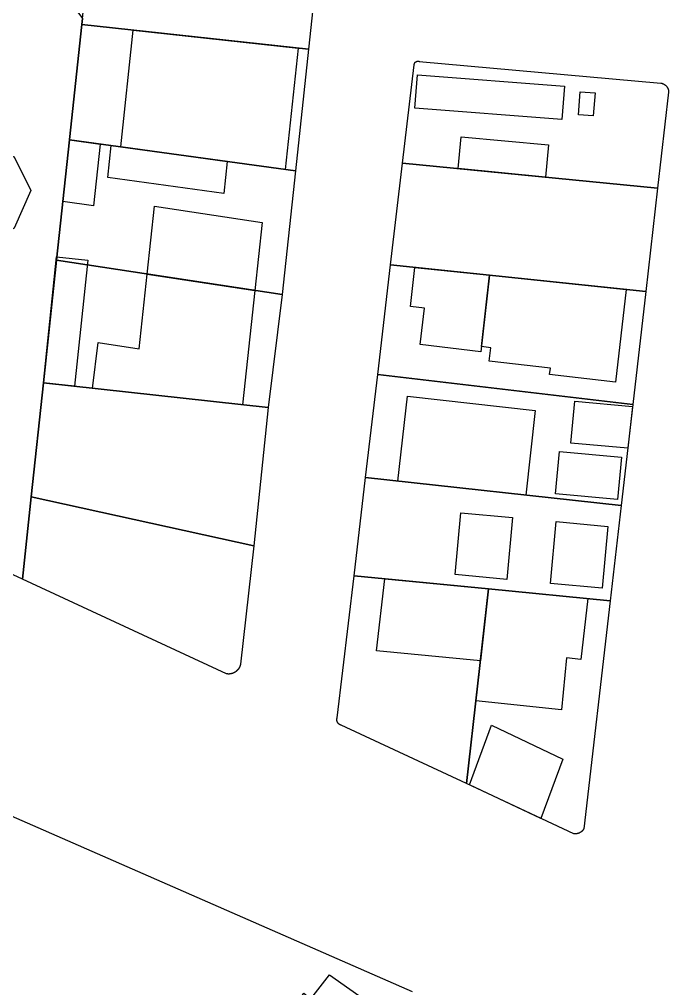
# Model space of a CAD drawing. Header units: millimetres. Extents: x 72 to 2826, y -203 to 794.
# Drawn here: x 1556.9 to 1619.5, y 320.3 to 413.9 of the extents above; entities that cross this region are included whole.
import ezdxf

# ---------------------------------------------------------------- set-up
doc = ezdxf.new("R2010")
doc.units = ezdxf.units.MM
doc.layers.add('Traza Urbana', color=7, linetype='Continuous')

msp = doc.modelspace()

# ---------------------------------------------------------------- linework, layer by layer
at = {"layer": 'Traza Urbana'}
msp.add_line((1466.652, 376.195), (1594.808, 320.058), dxfattribs=at)
for points in [[(1563.007, 413.934), (1562.947, 413.381), (1561.758, 402.259), (1561.756, 402.244), (1560.512, 390.611), (1559.247, 378.778), (1558.073, 367.797), (1557.222, 359.842), (1522.735, 375.799), (1549.742, 424.97), (1554.736, 425.217)], [(1586.071, 422.711), (1584.816, 410.978), (1562.947, 413.381), (1563.007, 413.934), (1564.202, 425.114)], [(1584.816, 410.978), (1583.551, 399.244), (1561.756, 402.244), (1561.758, 402.259), (1562.947, 413.381)], [(1582.56, 399.381), (1566.709, 401.563), (1567.924, 412.834), (1583.822, 411.087)], [(1618.801, 407.706), (1618.83, 407.702), (1618.859, 407.697), (1618.887, 407.691), (1618.916, 407.684), (1618.944, 407.676), (1618.972, 407.667), (1619, 407.657), (1619.027, 407.646), (1619.054, 407.634), (1619.08, 407.621), (1619.106, 407.608), (1619.132, 407.593), (1619.157, 407.578), (1619.181, 407.561), (1619.205, 407.544), (1619.228, 407.526), (1619.251, 407.508), (1619.273, 407.488), (1619.294, 407.468), (1619.315, 407.447), (1619.335, 407.425), (1619.354, 407.403), (1619.372, 407.38), (1619.39, 407.356), (1619.406, 407.332), (1619.422, 407.307), (1619.437, 407.282), (1619.451, 407.256), (1619.464, 407.23), (1619.476, 407.203), (1619.488, 407.176), (1619.498, 407.149), (1619.507, 407.121), (1619.516, 407.093), (1619.523, 407.064), (1619.53, 407.036), (1619.535, 407.007), (1619.54, 406.978), (1619.543, 406.949), (1619.546, 406.919), (1619.547, 406.89), (1619.547, 406.861), (1619.547, 406.831), (1618.485, 397.566), (1593.893, 399.984), (1595.013, 409.49), (1595.014, 409.503), (1595.015, 409.515), (1595.017, 409.528), (1595.019, 409.54), (1595.022, 409.552), (1595.025, 409.564), (1595.028, 409.576), (1595.032, 409.588), (1595.036, 409.6), (1595.041, 409.611), (1595.046, 409.623), (1595.052, 409.634), (1595.057, 409.645), (1595.064, 409.656), (1595.07, 409.667), (1595.077, 409.677), (1595.085, 409.687), (1595.092, 409.697), (1595.1, 409.706), (1595.109, 409.716), (1595.117, 409.725), (1595.126, 409.733), (1595.135, 409.742), (1595.145, 409.75), (1595.155, 409.758), (1595.165, 409.765), (1595.175, 409.772), (1595.186, 409.779), (1595.197, 409.785), (1595.208, 409.791), (1595.219, 409.796), (1595.23, 409.802), (1595.242, 409.806), (1595.253, 409.811), (1595.265, 409.815), (1595.277, 409.818), (1595.289, 409.821), (1595.302, 409.824), (1595.314, 409.826), (1595.326, 409.828), (1595.339, 409.829), (1595.351, 409.83), (1595.364, 409.831), (1595.376, 409.831), (1595.389, 409.831), (1595.401, 409.83), (1595.413, 409.829), (1595.426, 409.827), (1595.438, 409.825), (1595.45, 409.822), (1595.463, 409.82), (1595.475, 409.816), (1595.487, 409.812), (1595.498, 409.808)], [(1595.079, 405.294), (1595.328, 408.525), (1609.506, 407.43), (1609.257, 404.2)], [(1547.043, 407.027), (1549.029, 407.476), (1553.042, 406.234), (1554.379, 404.492), (1553.425, 401.574), (1556.419, 400.595), (1558.033, 397.34), (1556.438, 393.726), (1553.691, 392.332), (1540.308, 396.707), (1538.872, 400.158), (1540.231, 403.651), (1543.076, 405.094), (1546.089, 404.109)], [(1610.847, 404.662), (1611.024, 406.885), (1612.449, 406.772), (1612.273, 404.549)], [(1561.756, 402.244), (1583.551, 399.244), (1582.264, 387.313), (1560.512, 390.611)], [(1561.756, 402.244), (1564.728, 401.835), (1564.09, 395.869), (1561.118, 396.278)], [(1599.265, 399.456), (1599.552, 402.541), (1607.967, 401.771), (1607.68, 398.634)], [(1576.655, 397.066), (1565.46, 398.607), (1565.793, 401.689), (1576.987, 400.148)], [(1618.485, 397.566), (1617.344, 387.599), (1592.738, 390.178), (1593.893, 399.984)], [(1579.632, 387.712), (1569.25, 389.286), (1569.958, 395.848), (1580.34, 394.274)], [(1559.247, 378.778), (1560.527, 390.951), (1563.531, 390.635), (1562.25, 378.462)], [(1582.264, 387.313), (1580.916, 376.396), (1559.247, 378.778), (1560.512, 390.611)], [(1592.738, 390.178), (1617.344, 387.599), (1616.097, 376.714), (1591.492, 379.597)], [(1578.44, 376.668), (1563.983, 378.257), (1564.528, 382.674), (1568.472, 382.076), (1569.25, 389.286), (1579.632, 387.712)], [(1602.286, 389.177), (1601.44, 381.796), (1595.59, 382.481), (1595.994, 386.008), (1594.642, 386.15), (1595.075, 389.933)], [(1615.454, 387.797), (1614.43, 378.855), (1608.074, 379.6), (1608.142, 380.196), (1602.242, 380.888), (1602.39, 382.179), (1601.496, 382.284), (1602.286, 389.177)], [(1590.321, 369.648), (1591.492, 379.597), (1616.097, 376.714), (1614.979, 366.949)], [(1559.247, 378.778), (1580.916, 376.396), (1579.558, 363.065), (1558.073, 367.797)], [(1605.764, 367.957), (1593.433, 369.307), (1594.378, 377.512), (1606.693, 376.108)], [(1615.613, 372.484), (1610.134, 372.974), (1610.495, 377.008), (1616.073, 376.509)], [(1614.625, 367.524), (1608.63, 368.081), (1609.01, 372.164), (1615.004, 371.607)], [(1602.182, 358.913), (1589.206, 360.181), (1590.321, 369.648), (1614.979, 366.949), (1613.927, 357.766)], [(1558.073, 367.797), (1579.558, 363.065), (1578.255, 351.644), (1578.253, 351.637), (1578.252, 351.631), (1578.251, 351.624), (1578.25, 351.618), (1578.248, 351.611), (1578.247, 351.604), (1578.245, 351.598), (1578.244, 351.591), (1578.242, 351.585), (1578.241, 351.578), (1578.239, 351.572), (1578.238, 351.565), (1578.236, 351.559), (1578.234, 351.552), (1578.233, 351.546), (1578.231, 351.539), (1578.229, 351.533), (1578.227, 351.526), (1578.225, 351.52), (1578.223, 351.513), (1578.221, 351.507), (1578.22, 351.501), (1578.217, 351.494), (1578.215, 351.488), (1578.213, 351.481), (1578.211, 351.475), (1578.209, 351.469), (1578.207, 351.462), (1578.205, 351.456), (1578.202, 351.45), (1578.2, 351.443), (1578.198, 351.437), (1578.195, 351.431), (1578.193, 351.425), (1578.19, 351.418), (1578.188, 351.412), (1578.185, 351.406), (1578.183, 351.4), (1578.18, 351.394), (1578.177, 351.387), (1578.175, 351.381), (1578.172, 351.375), (1578.169, 351.369), (1578.167, 351.363), (1578.164, 351.357), (1578.161, 351.351), (1578.158, 351.345), (1578.155, 351.339), (1578.152, 351.333), (1578.149, 351.327), (1578.146, 351.321), (1578.143, 351.315), (1578.14, 351.309), (1578.137, 351.303), (1578.134, 351.297), (1578.13, 351.291), (1578.127, 351.285), (1578.124, 351.279), (1578.121, 351.273), (1578.117, 351.267), (1578.114, 351.262), (1578.11, 351.256), (1578.107, 351.25), (1578.103, 351.244), (1578.1, 351.239), (1578.096, 351.233), (1578.093, 351.227), (1578.089, 351.222), (1578.086, 351.216), (1578.082, 351.21), (1578.078, 351.205), (1578.075, 351.199), (1578.071, 351.194), (1578.067, 351.188), (1578.063, 351.183), (1578.059, 351.177), (1578.055, 351.172), (1578.051, 351.166), (1578.047, 351.161), (1578.043, 351.155), (1578.039, 351.15), (1578.035, 351.145), (1578.031, 351.139), (1578.027, 351.134), (1578.023, 351.129), (1578.019, 351.123), (1578.015, 351.118), (1578.01, 351.113), (1578.006, 351.108), (1578.002, 351.103), (1577.997, 351.098), (1577.993, 351.092), (1577.989, 351.087), (1577.984, 351.082), (1577.98, 351.077), (1577.975, 351.072), (1577.971, 351.067), (1577.966, 351.062), (1577.962, 351.057), (1577.957, 351.053), (1577.953, 351.048), (1577.948, 351.043), (1577.943, 351.038), (1577.939, 351.033), (1577.934, 351.028), (1577.929, 351.024), (1577.924, 351.019), (1577.919, 351.014), (1577.915, 351.01), (1577.91, 351.005), (1577.905, 351), (1577.9, 350.996), (1577.895, 350.991), (1577.89, 350.987), (1577.885, 350.982), (1577.88, 350.978), (1577.875, 350.974), (1577.87, 350.969), (1577.865, 350.965), (1577.86, 350.96), (1577.854, 350.956), (1577.849, 350.952), (1577.844, 350.948), (1577.839, 350.943), (1577.834, 350.939), (1577.828, 350.935), (1577.823, 350.931), (1577.818, 350.927), (1577.812, 350.923), (1577.807, 350.919), (1577.802, 350.915), (1577.796, 350.911), (1577.791, 350.907), (1577.785, 350.903), (1577.78, 350.899), (1577.774, 350.895), (1577.769, 350.891), (1577.763, 350.888), (1577.758, 350.884), (1577.752, 350.88), (1577.746, 350.877), (1577.741, 350.873), (1577.735, 350.869), (1577.729, 350.866), (1577.724, 350.862), (1577.718, 350.859), (1577.712, 350.855), (1577.706, 350.852), (1577.701, 350.848), (1577.695, 350.845), (1577.689, 350.842), (1577.683, 350.838), (1577.677, 350.835), (1577.672, 350.832), (1577.666, 350.829), (1577.66, 350.825), (1577.654, 350.822), (1577.648, 350.819), (1577.642, 350.816), (1577.636, 350.813), (1577.63, 350.81), (1577.624, 350.807), (1577.618, 350.804), (1577.612, 350.801), (1577.606, 350.798), (1577.6, 350.796), (1577.593, 350.793), (1577.587, 350.79), (1577.581, 350.787), (1577.575, 350.785), (1577.569, 350.782), (1577.563, 350.779), (1577.556, 350.777), (1577.55, 350.774), (1577.544, 350.772), (1577.538, 350.769), (1577.532, 350.767), (1577.525, 350.764), (1577.519, 350.762), (1577.513, 350.76), (1577.506, 350.757), (1577.5, 350.755), (1577.494, 350.753), (1577.487, 350.751), (1577.481, 350.749), (1577.475, 350.747), (1577.468, 350.745), (1577.462, 350.742), (1577.455, 350.74), (1577.449, 350.739), (1577.443, 350.737), (1577.436, 350.735), (1577.43, 350.733), (1577.423, 350.731), (1577.417, 350.729), (1577.41, 350.728), (1577.404, 350.726), (1577.397, 350.724), (1577.391, 350.723), (1577.384, 350.721), (1577.378, 350.72), (1577.371, 350.718), (1577.365, 350.717), (1577.358, 350.715), (1577.351, 350.714), (1577.345, 350.712), (1577.338, 350.711), (1577.332, 350.71), (1577.325, 350.709), (1577.318, 350.707), (1577.312, 350.706), (1577.305, 350.705), (1577.299, 350.704), (1577.292, 350.703), (1577.285, 350.702), (1577.279, 350.701), (1577.272, 350.7), (1577.265, 350.699), (1577.259, 350.698), (1577.252, 350.698), (1577.245, 350.697), (1577.239, 350.696), (1577.232, 350.695), (1577.225, 350.695), (1577.219, 350.694), (1577.212, 350.694), (1577.205, 350.693), (1577.199, 350.692), (1577.192, 350.692), (1577.185, 350.692), (1577.178, 350.691), (1577.172, 350.691), (1577.165, 350.691), (1577.158, 350.69), (1577.152, 350.69), (1577.145, 350.69), (1577.138, 350.69), (1577.132, 350.69), (1577.125, 350.69), (1577.118, 350.69), (1577.111, 350.69), (1577.105, 350.69), (1577.098, 350.69), (1577.091, 350.69), (1577.085, 350.69), (1577.078, 350.69), (1577.071, 350.69), (1577.064, 350.691), (1577.058, 350.691), (1577.051, 350.691), (1577.044, 350.692), (1577.038, 350.692), (1577.031, 350.693), (1577.024, 350.693), (1577.018, 350.694), (1577.011, 350.694), (1577.004, 350.695), (1576.997, 350.696), (1576.991, 350.696), (1576.984, 350.697), (1576.977, 350.698), (1576.971, 350.699), (1576.964, 350.7), (1576.957, 350.7), (1576.951, 350.701), (1576.944, 350.702), (1576.938, 350.703), (1576.931, 350.704), (1576.924, 350.706), (1576.918, 350.707), (1576.911, 350.708), (1576.903, 350.702), (1557.222, 359.842)], [(1598.956, 360.278), (1599.512, 366.252), (1604.49, 365.789), (1603.934, 359.815)], [(1608.701, 365.392), (1613.68, 364.937), (1613.133, 358.962), (1608.154, 359.417)], [(1587.968, 345.759), (1587.95, 345.763), (1587.932, 345.768), (1587.915, 345.774), (1587.897, 345.78), (1587.88, 345.787), (1587.863, 345.795), (1587.847, 345.803), (1587.831, 345.811), (1587.815, 345.821), (1587.799, 345.83), (1587.784, 345.841), (1587.769, 345.851), (1587.754, 345.863), (1587.74, 345.874), (1587.726, 345.887), (1587.713, 345.899), (1587.7, 345.913), (1587.688, 345.926), (1587.676, 345.94), (1587.664, 345.955), (1587.653, 345.969), (1587.643, 345.985), (1587.633, 346), (1587.624, 346.016), (1587.615, 346.032), (1587.606, 346.049), (1587.599, 346.065), (1587.592, 346.082), (1587.585, 346.1), (1587.579, 346.117), (1587.574, 346.135), (1587.569, 346.153), (1587.565, 346.171), (1587.562, 346.189), (1587.559, 346.207), (1587.557, 346.225), (1587.555, 346.243), (1587.554, 346.262), (1587.554, 346.28), (1587.554, 346.299), (1587.555, 346.317), (1587.557, 346.335), (1587.559, 346.354), (1587.562, 346.372), (1587.565, 346.39), (1587.57, 346.408), (1587.574, 346.426), (1587.58, 346.443), (1587.586, 346.461), (1587.592, 346.478), (1589.206, 360.181), (1602.182, 358.913), (1600.045, 340.118)], [(1592.192, 359.889), (1602.182, 358.913), (1601.391, 351.958), (1591.373, 352.937)], [(1611.367, 335.744), (1611.35, 335.716), (1611.333, 335.688), (1611.314, 335.662), (1611.295, 335.636), (1611.275, 335.61), (1611.254, 335.586), (1611.232, 335.562), (1611.209, 335.539), (1611.186, 335.516), (1611.161, 335.495), (1611.136, 335.474), (1611.111, 335.455), (1611.084, 335.436), (1611.057, 335.418), (1611.03, 335.401), (1611.002, 335.384), (1610.973, 335.369), (1610.944, 335.355), (1610.914, 335.342), (1610.884, 335.33), (1610.854, 335.319), (1610.823, 335.309), (1610.792, 335.3), (1610.76, 335.292), (1610.728, 335.285), (1610.696, 335.28), (1610.664, 335.275), (1610.632, 335.271), (1610.6, 335.269), (1610.567, 335.268), (1610.535, 335.268), (1610.503, 335.269), (1610.47, 335.271), (1610.438, 335.274), (1610.406, 335.278), (1600.045, 340.118), (1602.182, 358.913), (1613.927, 357.766)], [(1609.231, 347.236), (1600.952, 348.098), (1602.182, 358.913), (1611.744, 357.979), (1611.083, 352.104), (1609.707, 352.263)], [(1607.24, 336.757), (1600.332, 339.983), (1602.458, 345.754), (1609.337, 342.474)], [(1586.858, 321.67), (1592.173, 317.912), (1586.811, 312.668), (1584.688, 310.592), (1580.611, 313.486), (1581.859, 316.181), (1584.353, 319.902), (1585.032, 319.353)]]:
    msp.add_lwpolyline(points, close=True, dxfattribs=at)

doc.saveas('drawing.dxf')
